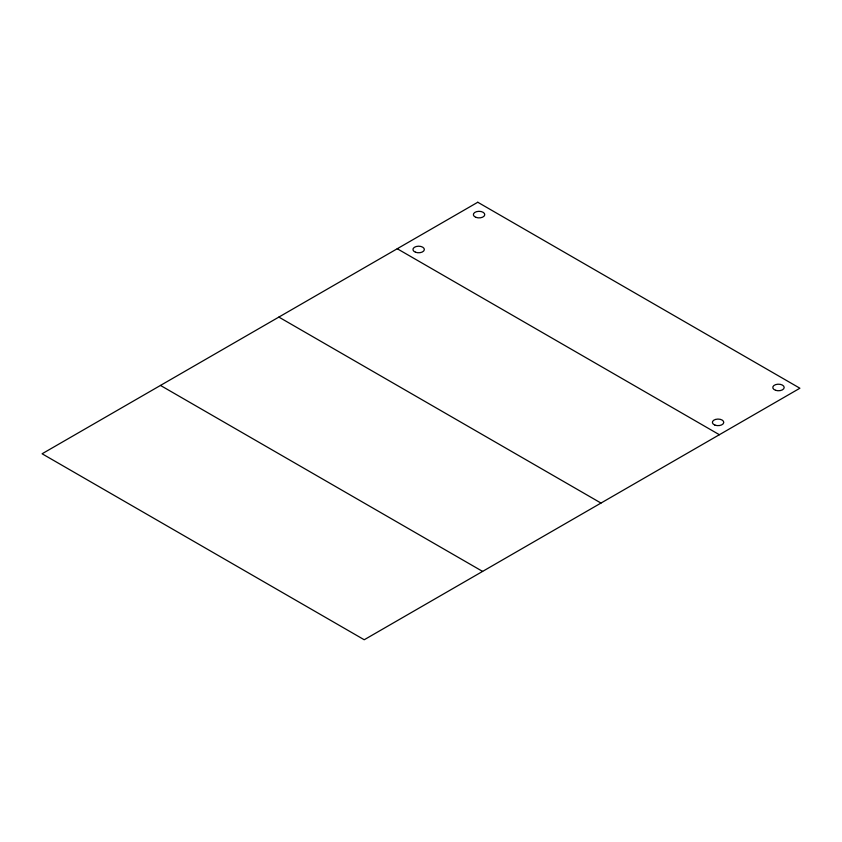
<?xml version="1.0" encoding="UTF-8"?>
<svg xmlns="http://www.w3.org/2000/svg" width="842" height="842" viewBox="0 0 842 842"><rect width="100%" height="100%" fill="white"/><g stroke="black" fill="none" stroke-linecap="round" stroke-linejoin="round"><path stroke-width="1.26" d="M397.245 248.737L719.373 434.714M278.86 317.087L600.988 503.063M160.485 385.436L482.603 571.413M477.772 202.248L42.1 453.775L364.228 639.752L799.9 388.225L477.772 202.248M475.877 217.331A5.694 3.284 0 0 0 484.75 214.836A5.694 3.284 0 0 0 476.583 211.647A5.694 3.284 0 0 0 475.877 217.331M415.464 252.211A5.694 3.284 0 0 0 424.336 249.716A5.694 3.284 0 0 0 416.169 246.527A5.694 3.284 0 0 0 415.464 252.211M714.879 425.073A5.694 3.284 0 0 0 723.752 422.589A5.694 3.284 0 0 0 715.584 419.4A5.694 3.284 0 0 0 714.879 425.073M775.64 390.32A5.694 3.284 0 0 0 784.186 387.478A5.694 3.284 0 0 0 775.64 384.626A5.694 3.284 0 0 0 775.64 390.32"/></g></svg>
